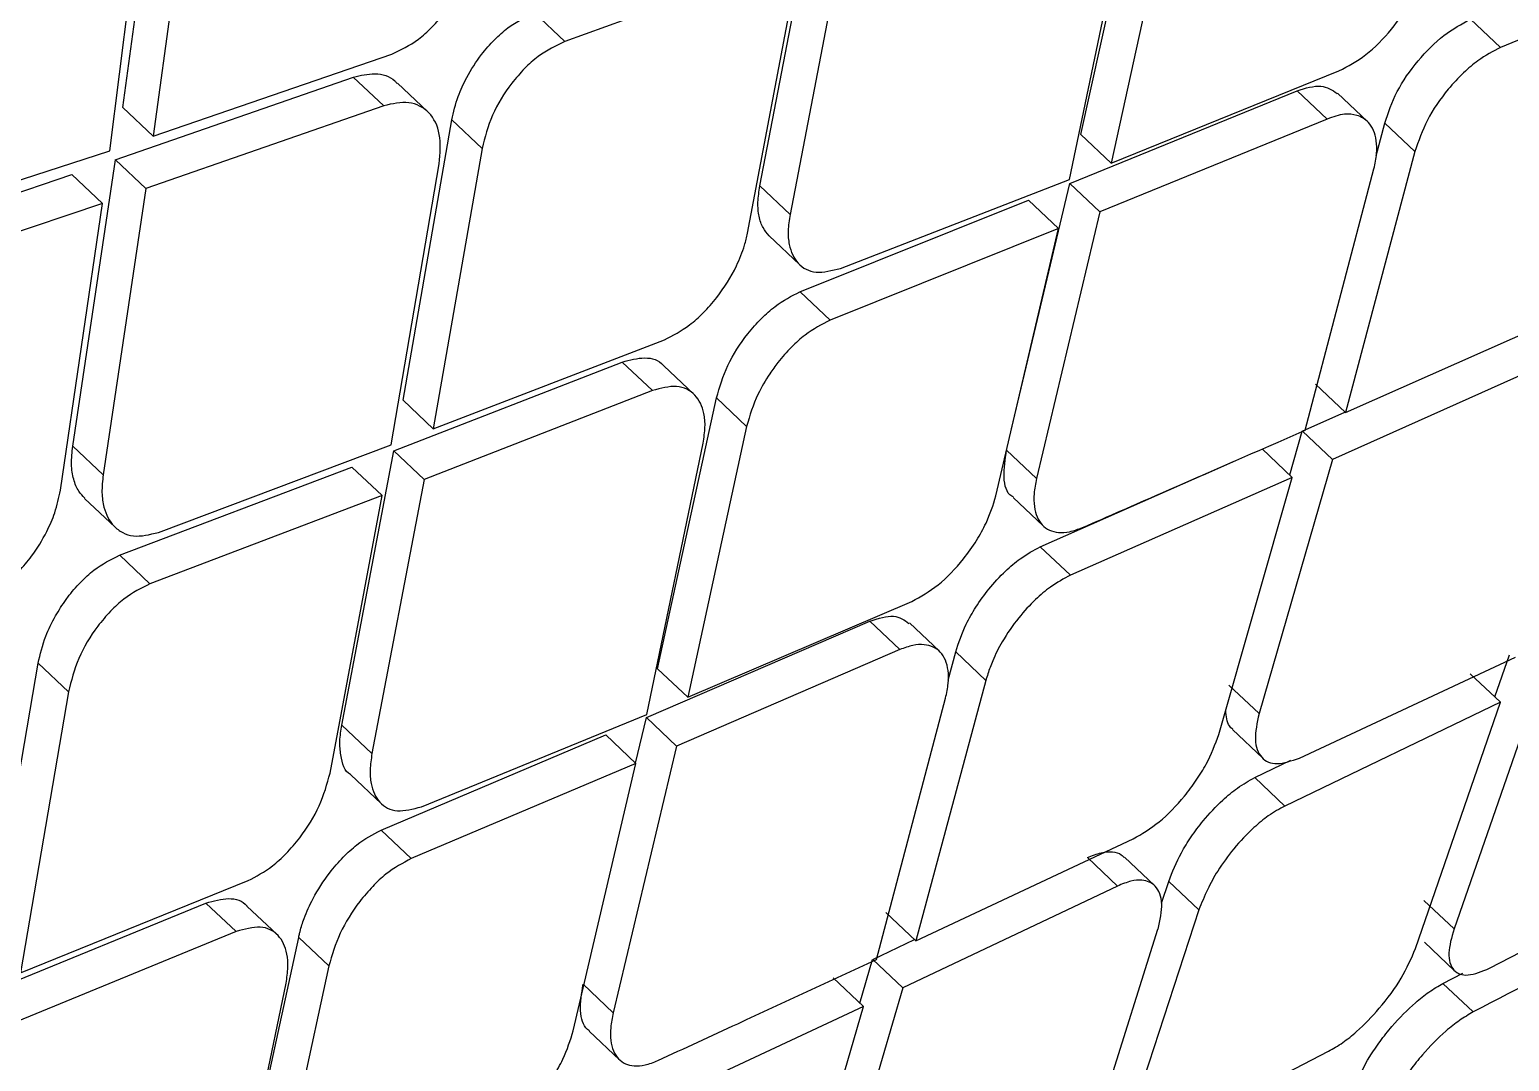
# Model space of a CAD drawing. Extents: x 400 to 501, y 484 to 634.
# Drawn here: x 409.83 to 410.608, y 582.026 to 582.568 of the extents above; entities that cross this region are included whole.
import ezdxf

# ---------------------------------------------------------------- set-up
doc = ezdxf.new("R2010")
doc.units = 0
doc.header["$MEASUREMENT"] = 0
doc.layers.add('DIM', color=3, linetype='Continuous')
doc.layers.add('GEOMETRY', color=3, linetype='Continuous', lineweight=25)

# ---------------------------------------------------------------- blocks, each defined once
blk = doc.blocks.new('2026 GRANDEE')
at = {"layer": 'GEOMETRY', "ltscale": 16}
for p, q in [((-40.54539, -14.31314), (-40.52479, -14.16104)), ((-40.50874, -14.1762), (-40.52939, -14.32828)), ((-40.55223, -14.33604), (-40.53311, -14.18359)), ((-40.04199, -14.32743), (-40.01087, -14.18524)), ((-39.99505, -14.20018), (-40.02619, -14.34236)), ((-40.21068, -14.3544), (-40.18304, -14.21056)), ((-40.04798, -14.35111), (-40.01828, -14.20865)), ((-40.16716, -14.22555), (-40.19483, -14.36936)), ((-40.18955, -14.23374), (-40.3132, -14.27848)), ((-40.21715, -14.37926), (-40.18955, -14.23374)), ((-39.70293, -14.23216), (-39.82155, -14.28165)), ((-40.3291, -14.26347), (-40.3132, -14.27848)), ((-39.82155, -14.28165), (-39.8373, -14.26678)), ((-40.52939, -14.32829), (-40.40406, -14.28512)), ((-40.02619, -14.34236), (-39.90644, -14.29393)), ((-40.54931, -14.34063), (-40.42425, -14.29722)), ((-40.42426, -14.2972), (-40.40831, -14.31226)), ((-40.3853, -14.3153), (-40.40111, -14.30038)), ((-40.04783, -14.35308), (-39.92841, -14.30435)), ((-39.91262, -14.31926), (-39.92841, -14.30435)), ((-40.40831, -14.31227), (-40.53328, -14.35576)), ((-39.89154, -14.32047), (-39.90727, -14.30561)), ((-40.52939, -14.32829), (-40.54539, -14.31317)), ((-40.39815, -14.46705), (-40.37253, -14.31967)), ((-40.35661, -14.3347), (-40.37252, -14.31968)), ((-39.91262, -14.31926), (-40.03201, -14.36802)), ((-40.04199, -14.32743), (-40.02619, -14.34236)), ((-39.8869, -14.33864), (-39.88233, -14.32147)), ((-39.86655, -14.33637), (-39.88232, -14.32147)), ((-40.35661, -14.3347), (-40.38226, -14.48206)), ((-40.67877, -14.37686), (-40.55223, -14.33604)), ((-40.57165, -14.49112), (-40.54929, -14.34065)), ((-40.53328, -14.35576), (-40.54926, -14.34067)), ((-40.40438, -14.4905), (-40.37908, -14.34281)), ((-39.86655, -14.33637), (-39.90306, -14.47347)), ((-40.69817, -14.3909), (-40.57208, -14.34846)), ((-40.55608, -14.36357), (-40.57209, -14.34845)), ((-40.16839, -14.39772), (-40.04798, -14.35111)), ((-39.92423, -14.48282), (-39.88807, -14.34538)), ((-40.53328, -14.35576), (-40.55569, -14.50619)), ((-40.19484, -14.36936), (-40.21068, -14.3544)), ((-40.07841, -14.48204), (-40.04783, -14.35308)), ((-40.03201, -14.36802), (-40.0478, -14.3531)), ((-40.55608, -14.36357), (-40.6821, -14.40608)), ((-40.57812, -14.51433), (-40.55608, -14.36357)), ((-40.18961, -14.41003), (-40.06958, -14.36188)), ((-40.05377, -14.37681), (-40.06958, -14.36188)), ((-40.03201, -14.36802), (-40.06528, -14.50819)), ((-40.2058, -14.38063), (-40.1899, -14.39564)), ((-40.05377, -14.37681), (-40.17378, -14.42499)), ((-40.08667, -14.51732), (-40.05377, -14.37681)), ((-40.17378, -14.42498), (-40.18959, -14.41005)), ((-39.90306, -14.47347), (-39.78666, -14.42188)), ((-40.38226, -14.48207), (-40.26083, -14.43522)), ((-40.40298, -14.49365), (-40.28303, -14.44697)), ((-40.26717, -14.46195), (-40.28303, -14.44697)), ((-40.24532, -14.46388), (-40.26112, -14.44897)), ((-39.79495, -14.44677), (-39.90988, -14.49819)), ((-39.90306, -14.47347), (-39.91885, -14.45856)), ((-40.38226, -14.48207), (-40.39815, -14.46706)), ((-40.26717, -14.46195), (-40.38707, -14.50868)), ((-40.26444, -14.60817), (-40.23345, -14.46584)), ((-40.21762, -14.4808), (-40.23345, -14.46585)), ((-39.92569, -14.48326), (-39.9033, -14.47325)), ((-40.21762, -14.4808), (-40.24861, -14.62311)), ((-39.93234, -14.50631), (-39.92569, -14.48326)), ((-39.92566, -14.48329), (-39.90988, -14.49819)), ((-40.55569, -14.50619), (-40.57165, -14.49112)), ((-40.52667, -14.53653), (-40.40438, -14.49051)), ((-40.27003, -14.63221), (-40.24048, -14.48961)), ((-40.43033, -14.63777), (-40.40298, -14.49365)), ((-40.38707, -14.50867), (-40.40295, -14.49367)), ((-40.06528, -14.50819), (-40.08108, -14.49328)), ((-39.90989, -14.49819), (-39.94843, -14.63173)), ((-39.93103, -14.50756), (-39.94682, -14.49265)), ((-40.54703, -14.54847), (-40.42505, -14.50214)), ((-40.40916, -14.51715), (-40.42505, -14.50214)), ((-40.06337, -14.54409), (-39.9615, -14.49912)), ((-40.38707, -14.50867), (-40.41447, -14.65275)), ((-39.93103, -14.50756), (-40.04757, -14.55901)), ((-39.96959, -14.64273), (-39.93103, -14.50756)), ((-40.56545, -14.5186), (-40.54937, -14.53379)), ((-40.40916, -14.51715), (-40.53109, -14.56352)), ((-40.43645, -14.66297), (-40.40916, -14.51715)), ((-40.07769, -14.5181), (-40.06182, -14.53308)), ((-40.06335, -14.54411), (-40.04757, -14.55901)), ((-40.53109, -14.56352), (-40.54701, -14.54848)), ((-40.24861, -14.62312), (-40.13088, -14.57278)), ((-40.27027, -14.63382), (-40.15287, -14.58317)), ((-40.15287, -14.58317), (-40.13706, -14.5981)), ((-40.11639, -14.59894), (-40.13215, -14.58405)), ((-40.13706, -14.5981), (-40.25442, -14.64879)), ((-40.11177, -14.61417), (-40.1078, -14.59935)), ((-40.092, -14.61427), (-40.1078, -14.59935)), ((-40.61507, -14.75301), (-40.58983, -14.60526)), ((-40.57389, -14.62032), (-40.58982, -14.60527)), ((-39.92726, -14.65511), (-39.81374, -14.60199)), ((-39.82459, -14.62291), (-39.81691, -14.60084)), ((-40.24861, -14.62312), (-40.26444, -14.60817)), ((-40.092, -14.61427), (-40.1287, -14.75119)), ((-39.82161, -14.62573), (-39.83743, -14.61079)), ((-40.57389, -14.62032), (-40.59915, -14.76804)), ((-39.94843, -14.63173), (-39.96423, -14.61682)), ((-39.80106, -14.6158), (-39.84601, -14.74494)), ((-40.14947, -14.76091), (-40.11314, -14.62364)), ((-39.82161, -14.62573), (-39.93485, -14.6803)), ((-39.86619, -14.75521), (-39.82161, -14.62573)), ((-40.41447, -14.65275), (-40.43033, -14.63777)), ((-40.38851, -14.68065), (-40.27003, -14.63222)), ((-40.27595, -14.65778), (-40.27027, -14.63382)), ((-40.25442, -14.64878), (-40.27024, -14.63385)), ((-40.40972, -14.69297), (-40.29165, -14.64297)), ((-40.27582, -14.65792), (-40.29165, -14.64297)), ((-39.96241, -14.64016), (-39.94651, -14.65518)), ((-40.25442, -14.64879), (-40.2877, -14.78895)), ((-40.27582, -14.65792), (-40.39387, -14.70795)), ((-40.30871, -14.79843), (-40.27582, -14.65792)), ((-39.95067, -14.66536), (-39.93172, -14.65623)), ((-40.42559, -14.66388), (-40.40967, -14.67892)), ((-39.93485, -14.6803), (-39.95065, -14.66537)), ((-40.39387, -14.70794), (-40.4097, -14.69299)), ((-40.1287, -14.75119), (-40.01449, -14.69753)), ((-40.02283, -14.72237), (-40.03864, -14.70744)), ((-40.00331, -14.72211), (-40.01906, -14.70724)), ((-39.82728, -14.76556), (-39.71683, -14.70835)), ((-40.59915, -14.76804), (-40.47952, -14.71951)), ((-40.02283, -14.72237), (-40.13558, -14.77586)), ((-39.9996, -14.73141), (-39.99584, -14.71991)), ((-39.98002, -14.73485), (-39.99584, -14.71992)), ((-40.61984, -14.77967), (-40.50167, -14.7313)), ((-40.4858, -14.74629), (-40.50167, -14.7313)), ((-39.84601, -14.74494), (-39.86187, -14.72997)), ((-40.46431, -14.74789), (-40.48013, -14.73295)), ((-40.1287, -14.75119), (-40.14452, -14.73625)), ((-39.98002, -14.73485), (-40.02283, -14.86601)), ((-40.4858, -14.74629), (-40.60391, -14.79471)), ((-40.04298, -14.87631), (-40.00152, -14.74496)), ((-40.48386, -14.89176), (-40.45296, -14.74936)), ((-40.4371, -14.76433), (-40.45295, -14.74936)), ((-40.15141, -14.7609), (-40.12945, -14.75049)), ((-39.86157, -14.75186), (-39.84569, -14.76686)), ((-40.15813, -14.78389), (-40.15142, -14.7609)), ((-40.13558, -14.77586), (-40.15139, -14.76093)), ((-40.4371, -14.76433), (-40.468, -14.90673)), ((-40.15632, -14.78561), (-40.17214, -14.77067)), ((-39.85182, -14.77355), (-39.84142, -14.76811)), ((-40.48906, -14.91618), (-40.4596, -14.77349)), ((-40.28771, -14.78895), (-40.30353, -14.77401)), ((-40.13558, -14.77586), (-40.17449, -14.90906)), ((-39.83592, -14.78856), (-39.8518, -14.77356)), ((-40.15632, -14.78561), (-40.27068, -14.83912)), ((-40.19523, -14.92045), (-40.15632, -14.78561)), ((-40.30036, -14.79862), (-40.28447, -14.81363))]:
    blk.add_line(p, q, dxfattribs=at)
for points, knots in [([(-40.50031, -15.87138), (-40.4458, -15.81506), (-40.32257, -15.68774), (-40.14083, -15.49971), (-39.96506, -15.31781), (-39.8201, -15.16778), (-39.70556, -15.04924), (-39.61939, -14.96007), (-39.55017, -14.88844), (-39.45107, -14.7859), (-39.30247, -14.63216), (-39.09355, -14.41604), (-38.84431, -14.15836), (-38.56444, -13.86935), (-38.26531, -13.56091), (-37.96381, -13.25062), (-37.66166, -12.94019), (-37.33129, -12.60131), (-36.97406, -12.23549), (-36.59871, -11.85185), (-36.24267, -11.48877), (-35.91446, -11.15471), (-35.66445, -10.90056), (-35.48279, -10.71599), (-35.3515, -10.58263), (-35.20257, -10.43136), (-35.02717, -10.25326), (-34.82599, -10.04902), (-34.59933, -9.81892), (-34.35904, -9.57501), (-34.19406, -9.4073), (-34.11296, -9.32485)], [0, 0, 0, 0, 0.025706, 0.058116, 0.085771, 0.108674, 0.126547, 0.139842, 0.14935, 0.159222, 0.186616, 0.219484, 0.257819, 0.304206, 0.351452, 0.398756, 0.44612, 0.493545, 0.553989, 0.613827, 0.669581, 0.720778, 0.767425, 0.786508, 0.805714, 0.828802, 0.856129, 0.887695, 0.922828, 0.962064, 1, 1, 1, 1]), ([(-40.37063, -15.94167), (-40.34221, -15.91479), (-40.10997, -15.69515), (-39.67445, -15.27607), (-39.065, -14.68611), (-38.45748, -14.09154), (-37.85213, -13.49396), (-37.24904, -12.89341), (-36.64835, -12.2902), (-36.05042, -11.68452), (-35.45552, -11.07665), (-34.86516, -10.4669), (-34.42623, -10.01051), (-34.18702, -9.75746), (-34.14059, -9.70834)], [0, 0, 0, 0, 0.013438, 0.10981, 0.206183, 0.302486, 0.398732, 0.494983, 0.591271, 0.687581, 0.783942, 0.880359, 0.976777, 1, 1, 1, 1]), ([(-37.33585, -12.56985), (-37.75338, -12.99976), (-38.39528, -13.66069), (-39.24505, -14.55027), (-39.68094, -15.00637), (-39.89429, -15.2296)], [0, 0, 0, 0, 0.487216, 0.749024, 1, 1, 1, 1]), ([(-40.40406, -14.28512), (-40.39935, -14.28291), (-40.39212, -14.27952), (-40.38275, -14.27105), (-40.37475, -14.26193), (-40.3681, -14.25112), (-40.36299, -14.23927), (-40.36154, -14.23246), (-40.36076, -14.22879)], [0, 0, 0, 0, 0.239333, 0.367149, 0.499923, 0.705308, 0.841585, 1, 1, 1, 1]), ([(-39.90644, -14.29392), (-39.90172, -14.29145), (-39.89228, -14.2865), (-39.87891, -14.27288), (-39.87145, -14.26194), (-39.86539, -14.25074), (-39.86342, -14.24457), (-39.86164, -14.23903)], [0, 0, 0, 0, 0.249798, 0.499621, 0.721535, 0.74998, 1, 1, 1, 1]), ([(-40.37253, -14.31967), (-40.37159, -14.31558), (-40.36988, -14.30821), (-40.36438, -14.29641), (-40.3579, -14.28614), (-40.35031, -14.27754), (-40.34097, -14.2691), (-40.33379, -14.26568), (-40.32912, -14.26345)], [0, 0, 0, 0, 0.177496, 0.320282, 0.500926, 0.633442, 0.760916, 1, 1, 1, 1]), ([(-40.3132, -14.27848), (-40.3179, -14.28073), (-40.32508, -14.28417), (-40.33445, -14.29264), (-40.34312, -14.30257), (-40.35217, -14.31725), (-40.35513, -14.32888), (-40.35661, -14.3347)], [0, 0, 0, 0, 0.240696, 0.368346, 0.500613, 0.7499, 1, 1, 1, 1]), ([(-39.82155, -14.28165), (-39.8255, -14.28368), (-39.83197, -14.287), (-39.84142, -14.29507), (-39.85089, -14.30523), (-39.86091, -14.31988), (-39.86467, -14.33087), (-39.86655, -14.33637)], [0, 0, 0, 0, 0.211973, 0.346755, 0.500459, 0.750277, 1, 1, 1, 1]), ([(-40.42426, -14.2972), (-40.42042, -14.29632), (-40.41218, -14.29443), (-40.4045, -14.29685), (-40.40167, -14.30007), (-40.40126, -14.30053)], [0, 0, 0, 0, 0.4284113, 0.9181189, 1, 1, 1, 1]), ([(-39.9284, -14.30434), (-39.924, -14.30301), (-39.91537, -14.30041), (-39.91001, -14.304), (-39.90739, -14.30576)], [0, 0, 0, 0, 0.51116, 1, 1, 1, 1]), ([(-40.37908, -14.34281), (-40.37868, -14.33737), (-40.37789, -14.32651), (-40.38294, -14.31682), (-40.38919, -14.31218), (-40.39676, -14.30965), (-40.40373, -14.31123), (-40.40831, -14.31226)], [0, 0, 0, 0, 0.249656, 0.499345, 0.62958, 0.756549, 1, 1, 1, 1]), ([(-39.88806, -14.34538), (-39.8875, -14.34268), (-39.8864, -14.33736), (-39.88665, -14.32842), (-39.88983, -14.3209), (-39.89636, -14.31709), (-39.90396, -14.31617), (-39.90953, -14.31815), (-39.91262, -14.31925)], [0, 0, 0, 0, 0.130842, 0.257938, 0.499905, 0.67851, 0.821481, 1, 1, 1, 1]), ([(-40.20578, -14.38061), (-40.20695, -14.37928), (-40.20936, -14.37654), (-40.21131, -14.37049), (-40.21201, -14.36312), (-40.21113, -14.35733), (-40.21068, -14.3544)], [0, 0, 0, 0, 0.234045, 0.482557, 0.737844, 1, 1, 1, 1]), ([(-40.19484, -14.36936), (-40.19528, -14.37231), (-40.19614, -14.37802), (-40.19529, -14.38729), (-40.19116, -14.39601), (-40.18174, -14.4011), (-40.17285, -14.39885), (-40.16839, -14.39772)], [0, 0, 0, 0, 0.138351, 0.268064, 0.500747, 0.749544, 1, 1, 1, 1]), ([(-40.26083, -14.43523), (-40.2564, -14.433), (-40.24949, -14.42952), (-40.24019, -14.42112), (-40.23557, -14.41591), (-40.23334, -14.41306), (-40.22933, -14.40791), (-40.22358, -14.39861), (-40.21891, -14.38695), (-40.21763, -14.38135), (-40.21715, -14.37926)], [0, 0, 0, 0, 0.232184, 0.361864, 0.499924, 0.500138, 0.500167, 0.749334, 0.906248, 1, 1, 1, 1]), ([(-40.23346, -14.46584), (-40.23181, -14.46014), (-40.22853, -14.44875), (-40.21902, -14.43415), (-40.21013, -14.42412), (-40.20082, -14.41574), (-40.19399, -14.41226), (-40.18961, -14.41003)], [0, 0, 0, 0, 0.250019, 0.499893, 0.639032, 0.768906, 1, 1, 1, 1]), ([(-40.17378, -14.42498), (-40.17819, -14.42724), (-40.18506, -14.43075), (-40.19435, -14.43915), (-40.20058, -14.44615), (-40.20653, -14.45444), (-40.21325, -14.46587), (-40.21596, -14.47512), (-40.21762, -14.4808)], [0, 0, 0, 0, 0.232673, 0.362139, 0.500063, 0.593297, 0.750428, 1, 1, 1, 1]), ([(-40.28302, -14.44697), (-40.27899, -14.4459), (-40.27065, -14.44371), (-40.26357, -14.44598), (-40.2613, -14.44888), (-40.26119, -14.44903)], [0, 0, 0, 0, 0.4709451, 0.9722275, 1, 1, 1, 1]), ([(-40.24047, -14.48961), (-40.24004, -14.48671), (-40.23919, -14.48108), (-40.24005, -14.47192), (-40.24424, -14.46332), (-40.25378, -14.45842), (-40.26271, -14.46077), (-40.26717, -14.46194)], [0, 0, 0, 0, 0.137589, 0.267052, 0.50074, 0.751138, 1, 1, 1, 1]), ([(-40.04113, -14.53393), (-40.02747, -14.52797), (-39.98848, -14.51094), (-39.94953, -14.49389), (-39.92423, -14.48282)], [0, 0, 0, 0, 0.35045, 1, 1, 1, 1]), ([(-40.56534, -14.51849), (-40.56644, -14.51736), (-40.56901, -14.51476), (-40.57139, -14.50868), (-40.57266, -14.50072), (-40.57199, -14.49436), (-40.57165, -14.49112)], [0, 0, 0, 0, 0.194753, 0.451425, 0.719805, 1, 1, 1, 1]), ([(-40.07747, -14.51782), (-40.07778, -14.51769), (-40.08107, -14.51626), (-40.08322, -14.50793), (-40.08179, -14.49814), (-40.08108, -14.49328)], [0, 0, 0, 0, 0.049558, 0.52762, 1, 1, 1, 1]), ([(-40.55569, -14.50619), (-40.55602, -14.5094), (-40.55666, -14.51554), (-40.55524, -14.52516), (-40.55145, -14.53251), (-40.54559, -14.53684), (-40.53815, -14.53932), (-40.53124, -14.53764), (-40.52667, -14.53653)], [0, 0, 0, 0, 0.144943, 0.276738, 0.50013, 0.627808, 0.753783, 1, 1, 1, 1]), ([(-40.62081, -14.57124), (-40.61619, -14.56899), (-40.60907, -14.56553), (-40.59982, -14.55697), (-40.59214, -14.54799), (-40.58568, -14.53736), (-40.58047, -14.52544), (-40.57895, -14.51826), (-40.57812, -14.51433)], [0, 0, 0, 0, 0.237467, 0.365724, 0.49983, 0.691263, 0.831063, 1, 1, 1, 1]), ([(-40.06528, -14.50819), (-40.06582, -14.51089), (-40.06689, -14.51622), (-40.06663, -14.52519), (-40.06314, -14.53354), (-40.05571, -14.53687), (-40.048, -14.53648), (-40.04345, -14.53479), (-40.04113, -14.53394)], [0, 0, 0, 0, 0.129971, 0.256799, 0.500113, 0.74002, 0.867613, 1, 1, 1, 1]), ([(-40.13088, -14.57278), (-40.12624, -14.57024), (-40.11696, -14.56514), (-40.10504, -14.55264), (-40.09691, -14.54116), (-40.09055, -14.52978), (-40.08814, -14.52206), (-40.08667, -14.51732)], [0, 0, 0, 0, 0.24957, 0.499109, 0.651192, 0.7855, 1, 1, 1, 1]), ([(-40.1078, -14.59935), (-40.10621, -14.5945), (-40.10366, -14.58672), (-40.09714, -14.57539), (-40.09024, -14.56575), (-40.08223, -14.55709), (-40.07293, -14.54916), (-40.06688, -14.54595), (-40.06337, -14.54409)], [0, 0, 0, 0, 0.220384, 0.353899, 0.501997, 0.669236, 0.808112, 1, 1, 1, 1]), ([(-40.58983, -14.60527), (-40.58872, -14.60054), (-40.58677, -14.5923), (-40.58111, -14.58083), (-40.57689, -14.57411), (-40.57254, -14.56816), (-40.56779, -14.56269), (-40.55861, -14.5542), (-40.55159, -14.55072), (-40.54703, -14.54847)], [0, 0, 0, 0, 0.203402, 0.355207, 0.485555, 0.503034, 0.636392, 0.763792, 1, 1, 1, 1]), ([(-40.04757, -14.55901), (-40.05105, -14.56086), (-40.0571, -14.56407), (-40.06645, -14.57203), (-40.07532, -14.58164), (-40.08305, -14.59289), (-40.08811, -14.60296), (-40.09062, -14.60983), (-40.09164, -14.61311), (-40.092, -14.61427)], [0, 0, 0, 0, 0.190542, 0.330549, 0.500115, 0.694294, 0.842433, 0.944356, 1, 1, 1, 1]), ([(-40.53109, -14.56352), (-40.53569, -14.5658), (-40.54276, -14.56931), (-40.552, -14.57788), (-40.56058, -14.58795), (-40.56952, -14.60279), (-40.57243, -14.61447), (-40.57389, -14.62032)], [0, 0, 0, 0, 0.238721, 0.36685, 0.500578, 0.749925, 1, 1, 1, 1]), ([(-40.15287, -14.58317), (-40.14841, -14.58173), (-40.13994, -14.57899), (-40.13479, -14.58259), (-40.13234, -14.5843)], [0, 0, 0, 0, 0.525772, 1, 1, 1, 1]), ([(-40.11313, -14.62363), (-40.11257, -14.62098), (-40.11147, -14.61571), (-40.11163, -14.6068), (-40.11506, -14.59847), (-40.12252, -14.59516), (-40.13024, -14.59558), (-40.13476, -14.59725), (-40.13706, -14.5981)], [0, 0, 0, 0, 0.129027, 0.255549, 0.500114, 0.74185, 0.868991, 1, 1, 1, 1]), ([(-39.96224, -14.63998), (-39.96287, -14.63945), (-39.9653, -14.6374), (-39.96568, -14.63314), (-39.96595, -14.62999)], [0, 0, 0, 0, 0.259102, 1, 1, 1, 1]), ([(-40.42555, -14.66384), (-40.4256, -14.66382), (-40.42892, -14.6624), (-40.43071, -14.65564), (-40.43166, -14.64634), (-40.43078, -14.64064), (-40.43033, -14.63777)], [0, 0, 0, 0, 0.007147, 0.492466, 0.743695, 1, 1, 1, 1]), ([(-39.94843, -14.63173), (-39.94945, -14.63654), (-39.95152, -14.64628), (-39.94777, -14.65556), (-39.93959, -14.65938), (-39.93137, -14.65653), (-39.92726, -14.65511)], [0, 0, 0, 0, 0.247049, 0.500285, 0.750026, 1, 1, 1, 1]), ([(-40.01449, -14.69754), (-40.00997, -14.6949), (-40.00094, -14.68964), (-39.98932, -14.67758), (-39.98133, -14.6669), (-39.97443, -14.65581), (-39.9715, -14.6479), (-39.96958, -14.64273)], [0, 0, 0, 0, 0.249779, 0.499107, 0.631751, 0.759606, 1, 1, 1, 1]), ([(-40.41447, -14.65275), (-40.4149, -14.65565), (-40.41575, -14.66129), (-40.41498, -14.67057), (-40.41095, -14.67926), (-40.40167, -14.68423), (-40.39292, -14.68185), (-40.38851, -14.68065)], [0, 0, 0, 0, 0.135971, 0.264876, 0.50069, 0.747833, 1, 1, 1, 1]), ([(-40.47952, -14.71951), (-40.47525, -14.71727), (-40.46852, -14.71375), (-40.45932, -14.70527), (-40.45049, -14.69505), (-40.44123, -14.68018), (-40.43804, -14.66871), (-40.43644, -14.66297)], [0, 0, 0, 0, 0.227634, 0.358664, 0.500727, 0.750212, 1, 1, 1, 1]), ([(-39.99585, -14.71991), (-39.99392, -14.71494), (-39.99096, -14.70725), (-39.98413, -14.69634), (-39.97693, -14.68675), (-39.96857, -14.67785), (-39.95919, -14.67007), (-39.95368, -14.66702), (-39.95067, -14.66536)], [0, 0, 0, 0, 0.234131, 0.361315, 0.494968, 0.689991, 0.830488, 1, 1, 1, 1]), ([(-39.93485, -14.6803), (-39.93773, -14.68188), (-39.94306, -14.68482), (-39.95235, -14.69242), (-39.96167, -14.70222), (-39.96988, -14.71355), (-39.97602, -14.7248), (-39.97862, -14.73132), (-39.98003, -14.73485)], [0, 0, 0, 0, 0.162409, 0.300037, 0.500165, 0.683109, 0.828227, 1, 1, 1, 1]), ([(-40.45296, -14.74936), (-40.45288, -14.74898), (-40.45267, -14.74794), (-40.45189, -14.74466), (-40.44988, -14.73823), (-40.4451, -14.72769), (-40.4379, -14.71655), (-40.42982, -14.70724), (-40.42065, -14.69877), (-40.41397, -14.69522), (-40.40972, -14.69297)], [0, 0, 0, 0, 0.017178, 0.047369, 0.14671, 0.297869, 0.500602, 0.642128, 0.772677, 1, 1, 1, 1]), ([(-40.39387, -14.70794), (-40.3983, -14.71031), (-40.40513, -14.71396), (-40.41429, -14.72254), (-40.4229, -14.73261), (-40.43213, -14.74726), (-40.43544, -14.75864), (-40.4371, -14.76433)], [0, 0, 0, 0, 0.237274, 0.365804, 0.500621, 0.750216, 1, 1, 1, 1]), ([(-40.03864, -14.70743), (-40.03617, -14.70642), (-40.03132, -14.70445), (-40.02535, -14.70422), (-40.02126, -14.70522), (-40.01972, -14.70689), (-40.01923, -14.70742)], [0, 0, 0, 0, 0.3032116, 0.5934165, 0.8706512, 1, 1, 1, 1]), ([(-40.00151, -14.74496), (-40.00047, -14.74025), (-39.99889, -14.7331), (-40.00036, -14.7262), (-40.00331, -14.72122), (-40.00859, -14.71896), (-40.01574, -14.71948), (-40.02039, -14.72138), (-40.02282, -14.72237)], [0, 0, 0, 0, 0.24442, 0.371001, 0.500189, 0.723205, 0.854985, 1, 1, 1, 1]), ([(-40.50167, -14.73129), (-40.4976, -14.73016), (-40.48926, -14.72784), (-40.48232, -14.73008), (-40.4802, -14.73292), (-40.48015, -14.73297)], [0, 0, 0, 0, 0.484265, 0.989824, 1, 1, 1, 1]), ([(-39.72583, -14.73102), (-39.73831, -14.73755), (-39.775, -14.75674), (-39.8117, -14.77591), (-39.83592, -14.78856)], [0, 0, 0, 0, 0.34024, 1, 1, 1, 1]), ([(-40.45959, -14.77349), (-40.45916, -14.77064), (-40.45832, -14.76507), (-40.4591, -14.75591), (-40.46319, -14.74735), (-40.47259, -14.74257), (-40.48138, -14.74504), (-40.48579, -14.74628)], [0, 0, 0, 0, 0.135244, 0.263916, 0.500707, 0.749223, 1, 1, 1, 1]), ([(-39.84601, -14.74494), (-39.84727, -14.74941), (-39.84921, -14.75628), (-39.84833, -14.76293), (-39.84569, -14.76786), (-39.83926, -14.77042), (-39.83127, -14.76719), (-39.82728, -14.76557)], [0, 0, 0, 0, 0.237845, 0.366422, 0.501168, 0.750403, 1, 1, 1, 1]), ([(-39.91196, -14.80921), (-39.90946, -14.80778), (-39.90469, -14.80505), (-39.8955, -14.79769), (-39.88457, -14.78648), (-39.87292, -14.77072), (-39.86843, -14.76036), (-39.86619, -14.75521)], [0, 0, 0, 0, 0.144756, 0.276526, 0.500307, 0.75135, 1, 1, 1, 1]), ([(-40.26421, -14.81407), (-40.25025, -14.80762), (-40.21198, -14.78992), (-40.17375, -14.77218), (-40.14947, -14.76091)], [0, 0, 0, 0, 0.364698, 1, 1, 1, 1]), ([(-40.30023, -14.79848), (-40.30057, -14.79824), (-40.30339, -14.79618), (-40.30586, -14.78859), (-40.3043, -14.77883), (-40.30353, -14.77401)], [0, 0, 0, 0, 0.0641, 0.538357, 1, 1, 1, 1]), ([(-39.89792, -14.82724), (-39.89566, -14.82222), (-39.89223, -14.81464), (-39.88492, -14.80394), (-39.87703, -14.794), (-39.8681, -14.78496), (-39.85891, -14.77764), (-39.85425, -14.77495), (-39.85182, -14.77355)], [0, 0, 0, 0, 0.245382, 0.371245, 0.498998, 0.728233, 0.8589, 1, 1, 1, 1]), ([(-40.28771, -14.78895), (-40.28825, -14.79161), (-40.28931, -14.7969), (-40.28913, -14.80584), (-40.28578, -14.81408), (-40.27854, -14.81726), (-40.27101, -14.81676), (-40.26651, -14.81498), (-40.26421, -14.81408)], [0, 0, 0, 0, 0.128517, 0.254834, 0.50001, 0.737597, 0.865803, 1, 1, 1, 1]), ([(-39.83592, -14.78856), (-39.83831, -14.78994), (-39.84293, -14.79261), (-39.85209, -14.79988), (-39.86105, -14.80892), (-39.86897, -14.81889), (-39.8763, -14.82962), (-39.87974, -14.83723), (-39.88201, -14.84225)], [0, 0, 0, 0, 0.139275, 0.269148, 0.499874, 0.627585, 0.75383, 1, 1, 1, 1]), ([(-40.35234, -14.85445), (-40.34778, -14.85183), (-40.33866, -14.8466), (-40.32703, -14.83407), (-40.31912, -14.82271), (-40.31273, -14.81129), (-40.31026, -14.80339), (-40.30871, -14.79843)], [0, 0, 0, 0, 0.249635, 0.499222, 0.644571, 0.776627, 1, 1, 1, 1]), ([(-40.02283, -14.86601), (-40.00922, -14.85905), (-39.97224, -14.84013), (-39.9353, -14.82118), (-39.91196, -14.80921)], [0, 0, 0, 0, 0.367991, 1, 1, 1, 1])]:
    blk.add_open_spline(points, degree=3, knots=knots, dxfattribs=at)
blk.add_open_spline([(-39.88233, -14.32147), (-39.8805, -14.31592), (-39.87685, -14.30483), (-39.86528, -14.2883), (-39.8513, -14.27435), (-39.84198, -14.26929), (-39.83732, -14.26675)], degree=3, dxfattribs=at)

msp = doc.modelspace()

# ---------------------------------------------------------------- block references
at = {"layer": 'DIM'}
msp.add_blockref('2026 GRANDEE', (450.42478, 596.84033), dxfattribs=at)

doc.saveas('drawing.dxf')
